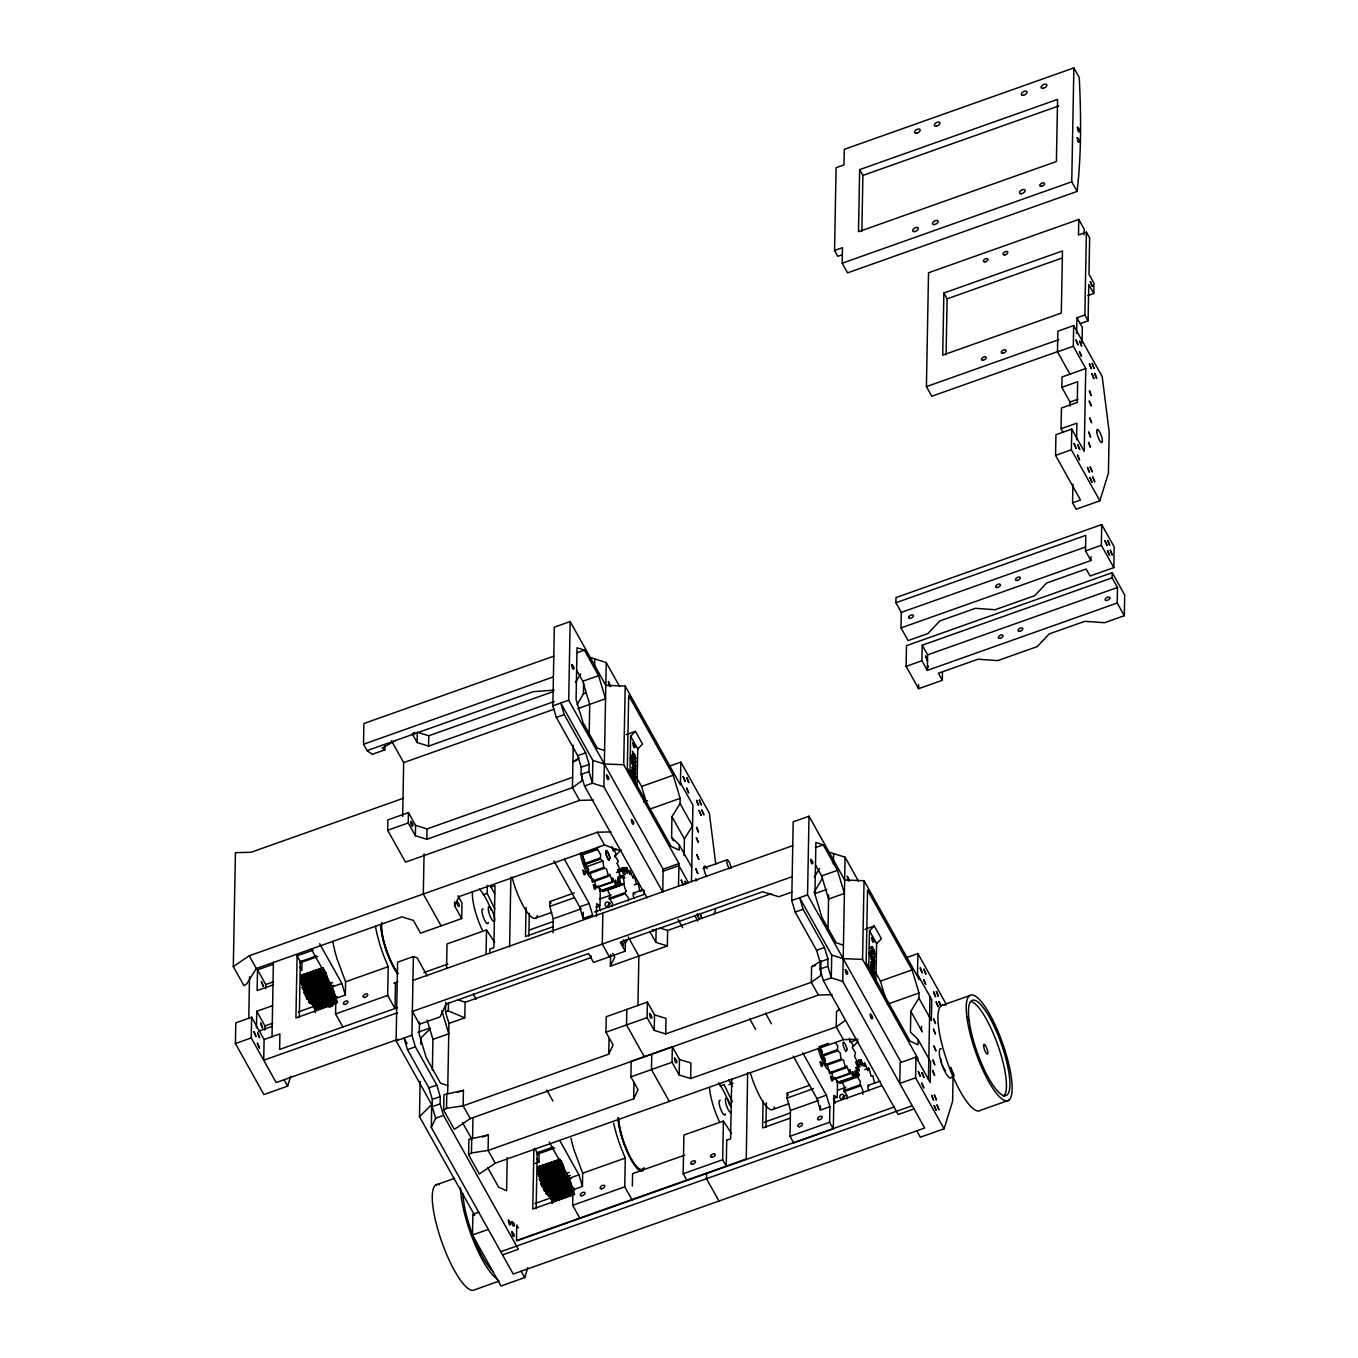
<?xml version="1.0" encoding="UTF-8"?>
<svg xmlns="http://www.w3.org/2000/svg" width="1358" height="1358" viewBox="0 0 1358 1358"><rect width="100%" height="100%" fill="white"/><g stroke="black" fill="none" stroke-linecap="round" stroke-linejoin="round"><path stroke-width="1.5" d="M303.089 987.249L302.257 987.589L303.785 989.676L327.668 981.376C328.721 985.602 330.588 989.897 332.031 990.474L307.146 999.386L307.587 997.774L309.59 1002.9L334.374 994.26L335.358 995.567M568.289 1180.9L568.102 1182.309L566.524 1177.182L541.774 1185.772L541.333 1184.736L541.061 1181.256L564.928 1173.125L565.081 1176.317L566.473 1177.114M342.912 1027.055L335.562 1013.917L335.833 998.402L332.37 986.859L311.169 948.886M579.985 1218.449L572.652 1205.31L572.923 1189.795L569.46 1178.235L549.26 1142.078M457.918 895.771L461.992 903.053L461.686 918.585L420.556 933.184L413.426 920.435L401.951 916.871L256.356 968.526L246.85 983.752L243.999 985.687L233.304 966.556L235.426 852.688L251.162 852.247L403.479 798.215M290.697 1076.283L287.658 1086.111L263.91 1094.548L235.409 1043.538L235.8 1022.829L251.62 1017.227L264.097 1039.515L263.707 1060.225L397.521 1012.745M248.769 1018.211L249.532 976.809M398.013 1039.328L276.183 1082.547L251.247 1037.919L251.62 1017.227M256.441 1027.836L256.764 1011.269L272.585 1005.65M273.348 964.248L257.528 969.867L257.137 990.559L272.975 984.957M264.878 1030.094L264.963 1025.952L256.764 1011.269M265.659 988.675L265.727 984.533L257.528 969.867M272.007 1036.714L273.399 962.177M313.087 950.159L297.096 955.828L295.925 1017.94L336.478 1003.392M299.303 1017.549L300.339 961.634L297.096 955.828M302.308 982.258L300.678 977.845L324.426 969.425M302.036 960.904L301.849 970.597L299.897 967.1M335.833 998.402L345.339 995.024L345.577 981.8L337.005 958.748A49.567 12.545 70.5 0 1 332.795 941.4M384.891 745.729L384.823 749.871L372.16 754.352L367.084 750.601L363.52 744.235L363.893 723.525L553.809 656.152M593.327 799.998L579.577 800.388L405.499 862.143L387.675 830.264L387.879 819.909L408.452 812.61L415.565 825.358L415.378 835.713L426.853 839.278L572.448 787.64L581.801 780.901L581.92 774.654M395.501 982.683L395.008 1008.57L387.675 995.431L388.218 966.675L383.635 955.523A49.567 12.545 70.5 0 1 375.436 926.275M829.942 852.434L845.066 857.187L842.758 981.427L924.696 1128.04L513.239 1274.025L431.301 1127.395L431.725 1104.614L396.095 1040.873L397.571 962.194L413.392 956.575L417.059 957.78L427.227 975.995M402.664 816.43L403.666 762.602L391.46 740.738M415.378 835.713L408.249 822.965L408.452 812.61M554.234 701.543L428.585 746.119L417.11 742.537L417.313 732.2L428.788 735.764L552.434 691.884M502.562 1254.894L518.383 1249.275L443.557 1115.41L440.094 1103.85L440.23 1096.602L436.767 1085.059L415.395 1046.814L411.915 1035.254L413.392 956.575M419.537 1022.133L419.299 1034.541L426.225 1057.644L440.484 1083.158L447.8 1085.551M424.052 853.876L423.306 894.022L441.129 925.884M474.689 1215.427L419.469 1116.615L420.114 1081.409M420.81 1044.149L420.929 1037.936L430.469 1028.6M426.853 839.278L427.04 828.94L572.635 777.285M428.585 746.119L428.788 735.764M432.37 1070.46L432.947 1039.396L427.159 1020.147M431.301 1127.395L435.646 1118.211L432.183 1106.668L432.319 1099.42L428.856 1087.86L407.485 1049.615L404.005 1038.072L407.111 1043.623M470.275 1118.568L454.353 1129.347L443.659 1110.233L443.947 1094.701L463.434 1090.287L463.146 1105.819L470.275 1118.568L818.433 995.058L832.182 994.667M447.648 1093.835L448.955 1023.44L445.492 1011.88L445.679 1002.17M446.561 968.373L447.02 943.946L486.52 929.941L494.685 942.418M443.659 1110.233L446.51 1108.298L446.782 1093.699M590.73 957.713L465.081 1002.289L464.792 1017.821L448.327 1010.878L448.479 1002.527M461.686 918.585L454.574 905.837L454.641 901.967M495.212 1163.195L479.289 1173.974L468.595 1154.86L468.883 1139.328L488.371 1134.915L488.082 1150.447L495.212 1163.195L843.369 1039.668L857.119 1039.294M468.595 1154.86L471.447 1152.925L471.718 1138.327M472.584 1138.445L472.974 1117.753M527.77 1267.744L524.714 1277.589L500.983 1286.009L472.482 1234.999L472.873 1214.307L478.797 1212.202M486.062 954.368L486.52 929.941M494.753 908.757L487.166 893.428L487.318 885.297M489.763 953.044L489.848 949.055L493.854 947.731L495.008 885.603L491.002 887.029M509.589 946.899L510.88 877.319M507.213 1157.61L506.602 1190.745L498.556 1187.079L487.624 1167.507M526.038 907.517L525.495 936.494L553.164 926.682M528.856 936.103L529.297 913.323M533.898 1148.97L532.777 1209.027L574.74 1194.14M536.155 1208.62L537.191 1152.721L534.763 1148.359M537.751 1169.917L561.499 1160.801L537.751 1169.917C540.043 1175.213 538.837 1176.249 540.857 1181.053L564.928 1173.125M534.95 1163.466L538.922 1162.075L539.092 1152.365M647.036 897.859L584.517 785.993L581.054 774.45L581.19 767.202L577.71 755.642L556.339 717.397L552.876 705.854L554.336 627.175L570.173 621.557L605.804 685.298L625.189 686.062L680.409 784.89L680.833 762.11L668.968 766.319M552.978 932.708L553.232 918.772L549.786 906.397L549.871 901.576L574.332 892.902M591.019 661.38L591.086 657.764L606.228 662.534L603.903 786.757L662.772 892.087L663.128 869.188L568.696 700.236L570.173 621.557M573.246 745.186L572.448 787.64L579.577 800.388M577.065 704.598L583.431 693.836L583.617 683.43M564.453 859.291L589.168 903.511L592.648 915.071L583.142 918.432L583.261 912.236M589.134 735.425L589.712 704.378L582.786 681.275L576.675 670.343M603.903 786.757L592.428 783.193L588.965 771.633L589.1 764.384L585.638 752.841L564.249 714.597L560.786 703.037L592.852 760.412L592.428 783.193L584.517 785.993M572.923 1189.795L582.429 1186.417L582.667 1173.193L574.044 1149.988A49.567 12.545 70.5 0 1 570.988 1138.276M594.583 667.236L594.753 658.953M596.451 916.277L596.688 903.698L599.998 905.752L600.304 889.15M602.85 913.017L602.273 944.082L609.403 956.83M446.51 1108.298L463.146 1105.819L608.74 1054.164L613.086 1044.981L605.957 1032.233L606.245 1016.701L647.393 1002.102L654.522 1014.85L654.233 1030.382L665.709 1033.947L811.303 982.292L820.656 975.57L820.928 960.955L811.592 966.777L811.303 982.292L818.433 995.058M608.74 1054.164L609.029 1038.632M771.344 893.632L667.644 930.434L667.355 945.949L610.37 966.166L610.591 954.521M678.525 886.333L678.949 863.569L623.712 764.741L625.189 686.062M792.172 876.708L412.374 1011.455L419.486 1024.204L440.06 1016.904L446.154 1004.037L588.591 953.52L593.565 962.432L625.223 951.211L625.427 939.991M629.891 775.486L630.621 736.138L635.425 731.351L642.555 744.099L637.751 748.886L637.055 786.163M626.819 1009.401L626.53 1024.934L644.354 1056.813M631.725 777.828L631.759 776.097L635.476 782.615L634.678 781.478M632.098 1199.963L624.748 1186.824L625.291 1158.068L620.725 1146.916A49.567 12.545 70.5 0 1 613.612 1123.151M635.867 761.261L635.833 762.856L634.576 761.549L635.782 765.725L632.081 759.088L632.404 756.016L635.867 761.261L631.419 762.687M471.447 1152.925L488.082 1150.447L633.677 1098.792L638.022 1089.608L630.893 1076.86L631.181 1061.328L672.329 1046.729L679.458 1059.478L679.17 1075.01L690.645 1078.575L836.239 1026.92L845.593 1020.197M633.677 1098.792L633.965 1083.26M632.353 1186.026L632.573 1174.076M637.937 1005.752L638.871 956.066L628.177 936.935M644.167 890.288L644.082 894.43L594.668 911.948M654.233 1030.382L647.104 1017.634L647.393 1002.102M651.755 1054.029L651.467 1069.561L669.29 1101.423M667.355 945.949L655.88 942.384L656.135 928.804M665.709 1033.947L665.997 1018.415L654.522 1014.85M671.582 837.394L671.955 816.684L680.069 803.529L680.154 798.351L673.229 775.248L628.686 695.551L627.328 768.017L671.158 846.441L679.204 850.108L679.289 844.931L671.582 837.394L673.483 840.823M679.17 1075.01L672.04 1062.262L672.329 1046.729M684.109 855.54L684.415 838.972L671.955 816.684M686.741 1180.136L683.176 1173.753L683.906 1135.084L723.39 1121.063L731.555 1133.557M691.477 881.715L692.919 805.107L680.46 782.819M690.645 1078.575L690.933 1063.042L679.458 1059.478M706.584 1173.533L706.5 1178.71L718.976 1201.032M726.717 1140.194L726.241 1166.115L722.677 1159.749L723.39 1121.063M731.724 1078.795L730.604 1138.836L726.598 1140.262M746.255 1159.46L747.647 1072.616M763.06 1101.049L762.568 1127.955L790.237 1118.143M765.929 1127.564L766.387 1102.713M837.546 1080.798L837.241 1097.4L833.931 1095.346L833.303 1128.888L793.7 1142.927L790 1136.306L790.475 1110.42L787.029 1098.045L787.114 1093.224L809.691 1085.212M914.019 1108.926L898.181 1114.528L823.372 980.663L819.909 969.12L820.045 961.871L816.565 950.311L795.194 912.067L791.731 900.507L793.191 821.828L809.029 816.226L844.642 879.967L864.044 880.731L919.264 979.559L919.298 977.488M900.948 1062.007L807.552 894.905L809.029 816.226M834.559 250.5L836.104 167.679L844.014 164.878L844.303 149.346L1073.872 67.9L1079.254 77.542C1081.155 115.651 1081.443 153.505 1077.132 191.41L847.562 272.856L842.181 263.214L842.469 247.699L834.559 250.5L837.801 256.306L841.756 254.914M802.731 1052.773L826.411 1095.159L829.891 1106.702L820.385 1110.08L820.47 1105.938M827.99 930.094L828.652 894.905M842.758 981.427L831.283 977.862L827.82 966.302L827.956 959.054L824.476 947.511L803.104 909.266L799.641 897.706L831.707 955.081L831.283 977.862L823.372 980.663M833.405 863.977L833.591 853.622M833.303 1128.888L829.602 1122.251L829.891 1106.702M859.648 169.614L858.494 231.726L1056.405 161.517L1057.559 99.389L859.648 169.614L862.89 175.42L861.855 231.335M917.753 1060.309L917.804 1058.238L862.568 959.41L864.044 880.731M868.747 970.138L869.476 930.807L874.28 926.02L881.41 938.768L876.606 943.555L875.859 982.886M870.58 972.498L870.614 970.766L874.348 975.774L874.28 979.288M895.907 602.748L896.008 597.571L1101.728 524.578L1114.205 546.918L1113.815 567.61L1090.084 576.03L1086.162 569.019L1046.594 583.057L1034.694 595.687L995.125 609.725L975.384 608.316L939.787 620.962L927.87 633.575L908.095 640.603L900.999 627.922L901.288 612.39L895.907 602.748L1085.806 535.375L1085.517 550.907L1090.898 560.548L900.999 627.922M906.109 666.354L906.482 645.661L1112.219 572.669L1124.696 594.991L1124.305 615.7L1104.529 622.711L1084.787 621.319L1049.174 633.948L1037.274 646.578L997.706 660.616L977.964 659.224L938.395 673.245L942.316 680.273L918.585 688.693L906.109 666.354L921.929 660.752L922.218 645.22L1112.117 577.846L1112.219 572.669M918.144 1039.6L918.042 1044.777L910.013 1041.094L866.183 962.686L867.541 890.203L912.084 969.901L919.01 993.004L918.925 998.181L910.811 1011.354L910.42 1032.046L918.144 1039.6L930.603 1061.888L930.23 1082.598L915.971 1057.101L900.15 1062.72L899.76 1083.412L915.581 1077.811L915.971 1057.101M918.585 688.693L918.653 684.551M1058.306 351.382L931.792 396.264L926.411 386.623L928.533 272.754L1078.778 219.453L1084.159 229.095L1084.057 234.917M906.041 957.78L917.906 953.571L917.516 974.28L931.775 999.777L931.384 1020.486L918.925 998.181M1112.117 577.846L1117.498 587.488L1117.21 603.02L927.31 670.394L927.599 654.862L922.218 645.22M921.488 1030.45L921.573 1026.309M928.431 1079.406L929.975 996.585M943.878 293.022L942.724 355.134L1061.311 313.053L1062.465 250.941L943.878 293.022L947.12 298.828L946.085 354.727M942.316 680.273L942.452 672.499M953.078 1076.419L952.62 1101.27L944.082 1128.804L920.351 1137.223L916.786 1130.858M1073.686 325.564L1102.187 376.556L1109.18 431.844L1108.4 473.246L1099.878 500.796L1076.13 509.216L1072.582 502.833L1080.493 500.033L1055.556 455.405L1055.93 434.696L1071.768 429.094L1084.227 451.382L1085.772 368.561L1073.312 346.273L1073.686 325.564L1057.865 331.182L1057.475 351.875L1069.951 374.18M1063.11 432.421L1061.056 428.755L1061.447 408.045L1077.284 402.426L1077.658 381.717L1061.837 387.336L1070.036 402.019L1069.968 406.161M1061.837 387.336L1062.024 376.981L1085.772 368.561M1077.132 191.41L1071.751 181.785L1073.872 67.9M1099.878 500.796L1071.377 449.787L1071.768 429.094M1072.582 502.833L1072.922 484.195M1076.656 333.321L1076.945 317.806L1084.855 314.988L1086.4 232.167L1078.49 234.985L1078.778 219.453M1076.588 439.703L1076.894 423.136L1061.056 428.755M1082.037 342.963L1082.326 327.431L1076.945 317.806M1080.187 323.611L1088.098 320.811L1088.776 284.569L1093.767 293.498L1087.826 295.603M1093.767 293.498L1093.954 283.143L1088.963 274.214L1089.642 237.989L1086.4 232.167M1090.898 560.548L1090.983 556.712M1113.815 567.61L1101.338 545.288L1101.728 524.578M337.09 1002.153L314.852 1010.267L315.345 1012.474M552.197 1203.595L551.942 1199.708L573.772 1192.188L552.095 1200.116M834.185 1077.284L833.897 1079.508L849.735 1073.889L849.904 1069.866M563.044 1166.064C562.042 1164.213 563.876 1171.852 564.809 1172.837M307.146 999.386L306.399 995.804L330.13 987.385M614.987 855.829L618.263 861.193L617.211 863.45M626.31 891.103C622.032 883.192 626.31 884.601 621.998 875.893L618.043 877.302M612.288 906.652L612.356 903.104L609.182 898.283L610.234 895.499L607.077 889.201M628.126 901.05C630.774 897.197 622.354 893.887 626.259 891.154M846.985 1098.961L847.036 1095.414L843.878 1090.593L844.88 1087.69L841.756 1081.494M859.291 1070.613L856.983 1063.178L859.987 1066.981L858.765 1059.851L861.99 1065.572M570.173 1183.242L570.479 1185.619L546.68 1194.293C543.879 1189.048 545.101 1188.114 541.774 1185.772M309.59 1002.9L309.607 1001.576M332.065 990.593C334.374 999.827 332.37 987.062 334.374 994.26M546.697 1192.952L546.68 1194.293M862.041 1065.521L861.159 1059.834L857.204 1061.243M328.297 983.09L304.548 991.798L303.886 989.744M617.143 863.433L620.317 870.223L620.47 871.157L618.348 870.325L618.399 871.276L621.149 877.794M635.985 758.867L635.188 759.36L633.184 755.965L632.438 751.212L635.968 758.341L632.828 759.988M596.909 886.316L596.705 887.708L612.492 882.259L612.662 878.219M329.57 986.027L305.075 994.65L304.548 991.798M624.595 878.354L622.405 870.376L616.464 872.481M860.734 1064.044C868.764 1060.904 864.112 1073.414 861.159 1059.834M570.479 1185.619L569.036 1181.664L544.575 1190.151M862.822 1094.31C864.112 1089.014 859.291 1085.721 860.259 1081.341C856.575 1077.115 858.646 1076.588 859.444 1075.061C857.628 1072.447 855.184 1065.181 859.241 1070.698M593.497 880.578L592.58 881.97L590.289 873.873M830.74 1072.209L829.823 1073.601L827.48 1065.487M609.114 860.14L609.827 857.798M616.583 885.026C626.157 887.809 614.206 870.767 620.487 878.032M546.459 1191.492L546.595 1192.46M850.295 1041.416L852.824 1044.302L852.264 1047.663L855.506 1052.823L854.589 1056.303L857.713 1062.805L855.574 1061.99L858.392 1069.442L855.727 1067.371L857.916 1074.823L854.895 1070.715L856.185 1077.488L852.688 1071.649M714.325 913.73L715.547 909.792M590.153 873.89C585.79 875.265 589.762 866.404 585.383 865.589C585.434 861.159 582.667 857.153 581.801 853.13M827.412 1065.487L825.223 1064.655L824.866 1059.647L821.879 1056.422L822.014 1051.873L819.604 1048.104M612.492 882.259L610.031 874.976L609.436 874.162L608.401 876.351L606.636 869.256L603.801 867.406L602.969 861.193L600.457 859.156L600.609 854.606L597.113 848.495L598.538 847.12M303.14 987.232L301.018 982.14L302.172 983.039M627.328 873.262L626.479 867.541L620.538 869.646M454.574 905.837L458.919 896.653L604.514 844.999L620.979 851.025M610.37 966.166L614.733 956.983L612.696 953.35M627.107 939.77L625.359 943.454L623.373 939.872M852.654 1071.649L853.367 1077.166L837.53 1082.784L835.187 1077.641M814.002 892.512L822.473 878.151M634.339 771.106C631.029 771.276 631.877 762.262 633.235 769.358C634.848 767.626 635.9 772.872 635.663 774.281C633.779 775.741 636.376 766.981 631.368 772.159M684.415 838.972L692.529 825.817L680.069 803.529M302.257 978.863L301.323 975.35L323.085 967.626M539.075 1169.645L538.413 1166.726L559.717 1159.392M928.244 665.895L928.21 667.457M314.971 1010.165L313.189 1005.226L337.056 996.738M575.436 682.412L580.715 673.958M551.891 1199.623C548.785 1196.992 552.027 1197.501 550.924 1195.346L572.72 1187.707L548.751 1195.787L547.427 1193.122M814.291 877.081L819.57 868.611M874.535 1083.395L872.888 1075.791L871.106 1076.215L869.188 1068.899L868.73 1068.135L867.796 1070.647L864.69 1062.635M615.038 855.693C617.941 851.398 611.151 850.549 612.22 846.645M614.41 856.915L621.03 849.904M852.79 1046.984L858.086 1041.365M419.469 1116.615L431.725 1104.614M305.211 994.65L306.382 995.72M617.89 869.816L624.069 867.541L627.294 873.262M539.499 1178.506L563.926 1169.764M233.304 966.556L249.227 955.777L597.384 832.25L611.151 831.877M579.153 757.883L572.923 761.753L576.878 760.344M839.634 1009.452L836.528 1011.387L836.239 1026.92L843.369 1039.668M395.568 740.5L382.277 747.986L384.823 749.871M829.823 1073.601L845.644 1067.982L846.713 1065.809L849.735 1073.889M602.035 890.135L602.85 891.578L602.799 889.813M620.538 883.634L617.618 879.05L618.942 885.84L615.412 880.001L616.125 885.535L600.287 891.137L597.944 886.01M839.295 1081.766L840.093 1083.226L840.042 1081.443M301.255 976.198L323.017 968.458L302.494 974.908L302.613 975.791L320.42 969.476M332.37 986.859L341.877 983.481L345.339 995.024M538.345 1167.591L560.107 1159.851L538.26 1167.201M569.46 1178.235L578.949 1174.874L582.429 1186.417M862.89 175.42L1058.816 105.924M842.181 263.214L1071.751 181.785M947.12 298.828L1061.769 258.156M926.411 386.623L1058.85 339.636M1057.475 351.875L1073.312 346.273M1070.036 402.019L1077.946 399.201M1055.556 455.405L1071.377 449.787M576.454 652.96L584.364 650.159L598.606 675.656L605.549 698.759L577.846 708.587M363.52 744.235L553.419 676.861M367.084 750.601L533.236 691.663L554.234 690.085M582.786 681.275L598.606 675.656M583.431 693.836L586.249 692.818M552.876 705.854L568.696 700.236M403.666 762.602L554.013 709.249M556.339 717.397L564.249 714.597M901.288 612.39L1085.195 547.138M1085.517 550.907L1101.338 545.288M626.072 734.661L635.425 731.351M577.71 755.642L585.638 752.841M387.675 830.264L408.249 822.965M581.19 767.202L589.1 764.384M631.385 755.167L634.542 754.046M631.776 755.999L634.933 754.878M581.054 774.45L588.965 771.633M632.098 756.779L635.255 755.659M630.197 758.188L633.354 757.068M630.553 758.901L633.728 757.781M630.842 759.614L634.016 758.494M632.794 759.462L635.968 758.341M927.599 654.862L1117.498 587.488M631.402 770.665L634.559 769.528M631.623 771.106L634.797 769.986M631.843 771.599L635.001 770.478M632.047 772.142L635.204 771.021M636.427 777.234L641.587 786.469L673.229 775.248M643.522 802.069L647.511 800.66M650.482 808.876L680.154 798.351M581.275 854.114L597.113 848.495M581.564 855.167L597.384 849.548M483.21 894.837L487.166 893.428M300.339 961.634L316.329 955.964M612.916 850.753L616.871 849.344M299.914 962.89L317.704 956.575M584.246 863.705L600.083 858.086M584.636 864.774L600.457 859.156M586.995 866.608L602.782 860.972M265.727 984.533L273.637 981.732M587.98 873.024L603.801 867.406M301.137 975.655L322.898 967.931M301.323 975.35L323.357 968.033M588.438 874.009L604.259 868.39M301.408 976.708L323.17 968.984M301.578 977.234L323.34 969.51M300.678 977.845L322.881 970.546M300.661 978.541L324.409 970.104M301.137 978.269L323.119 970.868M300.865 979.084L324.596 970.664M301.069 979.61L324.8 971.191M301.289 980.086L325.224 972.09L301.493 980.51M301.748 980.934L325.479 972.515M302.019 981.393L325.801 973.058C325.547 975.502 325.564 974.518 326.888 978.762L302.257 987.589M301.018 982.14L325.937 973.346M618.128 869.646L624.069 867.541M301.34 982.123L325.971 973.448M301.731 982.445L326.022 973.652M301.9 982.683L323.662 974.959M301.187 983.107L324.918 974.688M620.895 869.799L626.836 867.694L629.942 874.637L629.993 870.325L633.066 878.303L634.033 875.825L634.492 876.589L636.41 883.905L638.192 883.481L639.839 891.086M314.241 978.779L324.138 975.265M301.408 983.599L325.156 975.18M301.646 984.041L325.377 975.621M592.105 881.155L607.926 875.554M301.866 984.397L325.614 975.978M618.331 872.26L622.287 870.868M302.087 984.686L325.818 976.266M302.308 984.94L326.039 976.521M592.58 881.97L608.401 876.351M302.596 985.246L326.344 976.826M302.647 985.297L326.48 977.047M302.817 985.67L326.565 977.251L302.919 985.976M302.41 987.113L326.854 978.371L302.325 987.283M302.596 988.675L326.327 980.255L327.634 981.325M302.834 989.031L326.565 980.612M303.055 989.32L326.989 981.104M303.428 989.626L327.329 981.24M618.077 878.066L622.032 876.657M304.022 989.965L327.804 981.63M304.107 990.152L327.889 981.834M594.312 880.799L596.213 887.334L612.051 881.715M304.498 991.221L328.195 982.683M304.548 991.425L328.263 982.903M304.311 992.019L328.313 983.243M304.243 992.223L327.974 983.786M304.209 992.494L327.94 984.075M326.192 972.939L328.789 983.905L332.642 982.547M304.209 992.834L327.94 984.414M304.26 993.343L327.991 984.923M549.786 906.397L574.247 897.723M304.684 994.395L329.349 985.704M304.888 994.565L329.485 985.857M306.195 995.21L333.898 985.348M599.913 890.916L616.125 885.535M306.348 995.601L330.096 987.181M345.577 981.8L388.218 966.675M613.001 887.08L622.898 883.583M663.128 869.188L678.949 863.569M306.416 996.042L330.164 987.555M306.382 996.399L330.113 987.979M306.365 996.653L330.096 988.234M602.85 891.578L618.942 885.84M306.382 997.01L330.113 988.59M607.247 890.152L623.084 884.533M306.433 997.451L330.164 989.031M306.518 997.909L330.266 989.49M663.077 871.242L678.915 865.64L688.489 882.785M307.468 997.926L317.365 994.429M307.706 997.909L317.602 994.395M306.67 998.537L330.401 990.118M307.502 998.775L331.861 990.101M307.468 999.03L331.997 990.372M535.952 917.974L551.704 912.389M308.385 999.301L332.116 990.797M308.47 999.844L332.201 991.425M308.521 1000.201L332.269 991.781M634.237 884.89L638.192 883.481M308.622 1000.693L332.354 992.257M308.758 1001.219L332.489 992.783M308.928 1001.729L333.338 993.156M599.319 899.2L611.185 894.99M309.149 1002.391L334.085 993.309M309.675 1002.34L334.204 993.733M309.658 1002.645L333.389 994.226M553.928 860.819L579.679 906.889L589.168 903.511M310.337 1001.729L310.829 1003.222L334.577 994.786M314.988 1002.034L328.84 997.128M310.829 1003.222L334.781 995.295M312.102 1002.696L312.561 1003.545L334.323 995.838M609.182 898.283L625.019 892.664M311.05 1003.715L335.053 995.872M311.322 1004.292L335.494 996.093M553.232 918.772L581.462 908.757M313.019 1002.747L313.749 1003.817L335.63 996.331M313.834 1003.952L335.715 996.517M609.487 899.352L625.308 893.734M313.477 1005.175L335.766 996.636M313.07 1005.412L336.92 996.806M313.817 1005.446L335.969 997.672L314.105 1005.735M298.234 1011.999L337.056 998.028M529.586 929.924L553.521 921.437M633.303 893.123L643.285 889.592M703.105 868.356L727.039 859.869M313.562 1006.889L335.324 999.165M313.8 1007.246L335.562 999.539M596.043 907.161L599.998 905.752M314.021 1007.551L335.782 999.827M314.207 1007.755L335.969 1000.031M314.411 1007.891L336.173 1000.184M314.632 1008.026L336.563 1000.523M264.963 1025.952L272.873 1023.134M314.852 1008.315L336.648 1000.693M315.005 1008.722L336.733 1000.897M315.26 1009.571L337.022 1001.865L315.311 1009.775M314.767 1010.437L336.529 1002.73M314.733 1010.708L336.495 1002.985M258.343 1031.265L272.194 1026.359M393.888 983.192L397.894 981.766M423.883 972.549L447.868 964.044M328.959 1007.296L332.914 1005.888M235.409 1043.538L251.247 1037.919M412.951 980.391L792.749 845.644M335.562 1013.917L387.675 995.431M264.097 1039.515L279.918 1033.913L279.629 1049.428L397.571 1007.602M815.309 847.63L823.22 844.829L837.462 870.325L844.404 893.428L828.567 899.047L821.641 875.944L815.53 865.012M821.641 875.944L837.462 870.325M445.492 1011.88L448.327 1010.878M791.816 892.104L778.728 896.755L762.653 891.765L620.233 942.282L625.223 951.211M417.992 1032.233L429.977 1027.989M396.095 1040.873L411.915 1035.254M791.731 900.507L807.552 894.905M448.955 1023.44L464.792 1017.821M814.919 893.598L826.784 889.388M432.947 1039.396L448.768 1033.777L441.842 1010.692M407.485 1049.615L415.395 1046.814M795.194 912.067L803.104 909.266M864.927 929.33L874.28 926.02M428.856 1087.86L436.767 1085.059M816.565 950.311L824.476 947.511M605.957 1032.233L647.104 1017.634M432.319 1099.42L440.23 1096.602M820.045 961.871L827.956 959.054M457.493 1092.392L463.434 1090.287M811.592 966.777L815.547 965.368M869.341 948.24L872.498 947.12C880.391 965.555 866.336 942.876 872.498 947.12M870.614 950.668L873.788 949.531M432.183 1106.668L440.094 1103.85M819.909 969.12L827.82 966.302M870.953 951.449L874.111 950.328M869.052 952.858L874.382 951.075M869.409 953.571L874.586 951.771M872.871 953.163L871.259 950.685L870.936 953.757L874.637 960.378L873.432 956.728L874.688 957.526L874.722 955.93L872.871 953.163L869.697 954.284L870.105 955.642M869.935 954.98L873.092 953.859M435.646 1118.211L443.557 1115.41M870.478 965.776C875.554 959.733 874.739 974.246 873.601 967.405C874.297 964.553 872.091 967.524 871.598 965.097C870.037 957.645 871.072 964.112 873.635 964.638M870.699 966.268L873.856 965.148M869.341 970.291L872.498 969.171L873.194 970.274L870.682 967.202L874.365 975.282L871.904 969.68L874.416 972.735L874.433 971.31L870.733 964.672L872.498 969.171M875.282 971.904L880.425 981.138L912.084 969.901M630.893 1076.86L672.04 1062.262M482.446 1137.019L488.371 1134.915M887.368 1004.241L919.01 993.004M818.806 1046.814L828.703 1043.3M435.629 1185.059L454.489 1178.354M941.315 1005.65L969.612 995.601M720.079 1085.976L724.035 1084.567L732.369 1101.779M537.191 1152.721L553.181 1147.052M729.008 1084.669L733.014 1083.26M849.989 1042.214L857.883 1039.413M536.97 1154.351L554.777 1148.036M821.488 1055.336L837.326 1049.734L837.886 1046.373L835.442 1042.486M821.879 1056.422L837.699 1050.803L840.212 1052.84L841.043 1059.053L843.454 1060.072L845.644 1067.982M825.223 1064.655L841.043 1059.053M538.209 1167.048L559.971 1159.325M825.681 1065.64L841.502 1060.038M538.413 1166.726L538.922 1167.54L558.002 1160.666M538.498 1168.101L560.243 1160.377M552.282 1163.263L558.223 1161.158M538.668 1168.61L560.413 1160.903M537.768 1169.238L560.599 1161.379M538.006 1169.425L558.002 1162.635M556.237 1163.653L538.209 1169.662M537.938 1170.477L561.686 1162.058M538.158 1171.003L561.889 1162.567M538.362 1171.479L562.11 1163.059L562.891 1164.434L539.109 1172.786M538.583 1171.886L562.314 1163.466M538.82 1172.327L562.568 1163.908M538.091 1173.533L563.01 1164.74M538.6 1173.635L563.044 1164.841M538.803 1173.838L563.129 1165.13M538.26 1174.483L562.008 1166.064M539.466 1174.297L561.024 1166.709M857.56 1061.413L861.515 1060.004M538.498 1174.993L562.229 1166.573M538.736 1175.417L562.467 1166.997M538.956 1175.79L562.687 1167.371M829.348 1072.803L845.168 1067.184M539.16 1176.079L562.908 1167.659M539.381 1176.334L563.129 1167.914M539.635 1176.571L563.468 1168.27M539.771 1176.775L563.604 1168.525M539.941 1177.148L563.638 1168.627M539.992 1177.369L563.706 1168.848M539.415 1178.659L563.977 1169.951M539.347 1178.982L563.078 1170.545M539.669 1180.068L563.417 1171.631M539.907 1180.425L563.655 1172.005M540.128 1180.696L563.876 1172.277M540.331 1180.9L564.079 1172.48M540.501 1181.019L564.639 1172.65M541.231 1181.647L564.979 1173.227M563.298 1165.368L565.301 1173.804L569.155 1172.429M541.57 1182.597L565.284 1174.076M831.452 1072.226L833.456 1078.965L849.293 1073.363M541.655 1182.988L565.335 1174.28M541.621 1183.191L565.403 1174.568M541.333 1183.599L565.217 1174.891M541.282 1183.887L565.03 1175.468M541.282 1184.227L565.03 1175.807M864.774 1069.544L868.73 1068.135M541.333 1184.736L565.081 1176.317M787.029 1098.045L813.374 1088.692M565.301 1173.804L566.473 1176.741L570.343 1175.366M541.978 1185.958L566.609 1177.318M542.3 1186.043L566.659 1177.42M853.961 1076.232L857.916 1074.823M543.285 1186.586L567.101 1178.371M837.173 1082.564L853.367 1077.166M543.438 1186.994L567.169 1178.574M567.22 1178.778L543.506 1187.367L567.237 1178.931M582.667 1173.193L625.291 1158.068M543.455 1187.775L567.203 1179.355M566.473 1176.741L567.78 1179.355L571.633 1177.98M543.455 1188.029L567.186 1179.61M543.455 1188.403L567.203 1179.983M840.093 1083.226L857.764 1076.843M543.523 1188.827L567.254 1180.408M543.607 1189.302L567.338 1180.883M543.76 1189.931L567.491 1181.511M544.575 1189.778L568.323 1181.358M544.473 1190.61L569.121 1181.867L544.235 1190.779M773.058 1109.367L788.811 1103.765M545.475 1190.694L569.206 1182.173M545.543 1191.221L569.291 1182.801M545.61 1191.594L569.341 1183.174M545.712 1192.069L569.443 1183.65M545.848 1192.596L569.579 1184.176M546.001 1193.122L569.749 1184.702M546.731 1193.359L571.158 1184.702L570.275 1183.056M837.971 1090.101L845.881 1087.3M546.239 1193.767L569.97 1185.347M546.748 1193.733L571.158 1184.702M547.715 1194.072L571.277 1185.127M793.242 1056.151L816.922 1098.52L826.411 1095.159M547.919 1194.599L571.65 1186.179L572.482 1187.367M551.399 1193.835L569.206 1187.52M548.123 1195.091L571.871 1186.671M548.751 1195.787L570.462 1187.639M843.878 1090.593L859.699 1084.974M548.394 1195.685L572.142 1187.248M790.475 1110.42L818.704 1100.404M551.009 1195.532L572.804 1187.91M844.184 1091.662L860.004 1086.044M551.161 1196.042L572.872 1188.114M550.279 1196.602L574.01 1188.182M550.16 1196.788L573.891 1188.369M550.907 1196.822L573.042 1189.065M551.161 1197.077L573.059 1189.235M534.916 1203.595L574.145 1189.421M764.282 1122.234L790.203 1113.034M868 1085.432L879.967 1081.189M550.652 1198.265L574.383 1189.846M550.873 1198.639L574.621 1190.219M551.093 1198.927L572.855 1191.204M833.286 1098.809L837.241 1097.4M551.297 1199.131L573.059 1191.407M551.501 1199.284L573.517 1191.73M551.806 1199.487L573.653 1191.9M552.366 1201.066L574.111 1193.241L552.417 1201.253M551.942 1201.643L574.179 1193.614M551.806 1202.085L573.619 1194.106M632.692 1173.584L684.636 1155.149M551.806 1202.509L573.568 1194.785M833.71 1102.713L881.155 1085.891M472.482 1234.999L488.303 1229.397M572.652 1205.31L624.748 1186.824M683.176 1173.753L722.677 1159.749M790 1136.306L829.602 1122.251M746.034 1159.07L516.481 1240.516L516.77 1224.984L518.383 1227.904M516.685 1240.906L894.515 1106.855M500.762 1251.686L912.22 1105.718M499.354 1281.018L474.825 1289.727A56.017 14.174 70.5 0 1 440.739 1238.835A56.017 14.174 70.5 0 1 439.415 1184.668M1008.824 1100.269L980.527 1110.318A56.017 14.174 70.5 0 1 946.424 1059.444A56.017 14.174 70.5 0 1 945.1 1005.26M301.17 975.825L323.017 968.441M539.788 1167.659L539.584 1166.301L557.934 1160.53M639.856 891.069L640.874 891.442M623.712 764.741L604.327 763.977L592.852 760.412M862.568 959.41L843.182 958.646L831.707 955.081M845.525 1095.685L844.982 1095.6A2.258 1.765 -38.4 0 0 843.284 1096.262L842.435 1098.707M415.565 825.358L427.04 828.94M659.988 928.04L667.644 930.434M584.364 650.159L577.048 647.766L576.081 699.523L583.006 722.626L597.265 748.122L604.582 750.516M823.22 844.829L815.903 842.435L814.936 894.192L821.862 917.295L836.121 942.791L843.437 945.185M457.748 999.624L465.081 1002.289M697.384 913.764L699.031 918.687L697.146 914.511M326.786 978.812L326.327 980.255M568.374 1180.713L568.985 1181.579M850.074 1041.399L849.463 1038.293M621.998 875.893L624.544 878.388M333.762 991.747L328.789 983.905M570.835 1183.141L567.78 1179.355M612.696 878.219L615.751 885.297M849.938 1069.866L852.994 1076.945M608.724 907.704L608.537 907.551A2.02 1.935 -85.2 0 1 607.739 906.397L608.605 903.953A2.258 1.765 -38.4 0 1 610.285 903.291M622.405 870.376L625.308 874.671L623.814 867.711M302.138 980.018L301.357 978.592M787.114 1093.224L788.234 1095.006M591.358 956.473L590.866 955.608M549.871 901.576L550.992 903.359M301.612 975.757L302.07 976.623M652.264 929.823L653.453 931.198L653.656 929.636M413.46 732.556L414.648 733.948L414.852 732.386M1084.855 314.988L1088.098 320.811M1117.21 603.02L1124.305 615.7M921.929 660.752L927.31 670.394M917.906 953.571L946.407 1004.58M845.066 857.187L858.494 881.223M869.476 930.807L876.606 943.555M910.811 1011.354L922.32 1031.927M915.581 1077.811L944.082 1128.804M680.833 762.11L709.334 813.102L715.802 864.299M606.228 662.534L619.638 686.554M630.621 736.138L637.751 748.886M679.289 844.931L691.748 867.236M765.488 1013.136L771.429 1023.762M694.804 915.479L697.859 920.945M749.667 1018.755L755.591 1029.381M678.032 919.4L682.65 927.65M597.384 832.25L604.514 844.999M649.769 931.452L655.88 942.384M728.754 1079.865L732.471 1086.485M412.034 733.439L417.11 742.537M490.968 887.063L494.668 893.7M546.85 1090.168L552.944 1101.1M559.751 1140.516L578.949 1174.874M473.263 994.107L476.149 999.267M536.953 1158.561L538.922 1162.075M462.654 1122.811L471.566 1138.751M521.149 1271.207L524.714 1277.589M319.639 943.708L341.877 983.481M249.227 955.777L256.356 968.526M284.094 1079.746L287.658 1086.111M848.309 880.969L847.256 876.182L849.599 880.833M609.453 686.299L608.401 681.512L610.777 686.724M538.922 1167.54L539.822 1169.645M587.437 867.338L588.812 870.088M697.01 880.459L695.771 878.898L695.839 880.969M634.661 782.955L635.442 784.618M686.503 883.175L685.026 881.121L685.637 884.567M837.326 1049.734L837.699 1050.803M310.931 1001.355L311.661 1004.411M880.425 981.138L886.791 1002.306M816.922 1098.52L820.385 1110.08M641.587 786.469L646.781 803.8M579.679 906.889L583.142 918.432M833.591 1097.688L835.153 1103.154M598.912 905.379L600.474 910.845M548.53 1194.429L548.717 1195.363M600.117 888.828L600.287 891.137M837.462 1081.46L837.53 1082.784M706.516 876.504A6.943 1.748 70.5 0 1 703.868 867.321A6.943 1.748 70.5 0 1 706.924 868.696M397.504 973.788A32.898 8.335 70.5 0 1 380.851 924.408M488.337 922.489A7.792 1.969 70.5 0 1 483.584 917.804A7.792 1.969 70.5 0 1 483.176 909.13M482.26 929.992A31.166 7.893 70.5 0 1 472.482 891.493M479.357 889.1A31.166 7.893 70.5 0 1 491.189 909.962M397.419 973.126A32.032 8.114 70.5 0 1 394.007 967.677L390.612 960.938A32.032 8.114 70.5 0 1 381.208 925.036M398.098 973.465A31.166 7.893 70.5 0 1 381.904 922.421M537.462 915.53A34.714 8.776 70.5 0 1 526.021 910.539A34.714 8.776 70.5 0 1 512.051 877.081M588.812 872.77A17.348 4.397 70.5 0 1 585.281 864.995M584.755 863.586A17.348 4.397 70.5 0 1 582.735 856.542M608.961 860.106A5.076 1.29 70.5 0 1 606.143 853.91A5.076 1.29 70.5 0 1 606.975 851.143A5.076 1.29 70.5 0 1 609.793 857.339M593.361 878.932A17.348 4.397 70.5 0 1 586.164 871.31A17.348 4.397 70.5 0 1 580.341 853.079M634.084 898.47A5.211 1.324 70.5 0 1 633.218 893.632A5.211 1.324 70.5 0 1 634.916 894.124M729.365 868.73A5.211 1.324 70.5 0 1 726.751 861.515A5.211 1.324 70.5 0 1 728.737 861.311A5.211 1.324 70.5 0 1 731.011 868.56M642.962 1170.698A32.898 8.335 70.5 0 1 628.16 1153.876A32.898 8.335 70.5 0 1 617.958 1117.583M774.569 1106.923A34.714 8.776 70.5 0 1 750.55 1073.533M825.919 1064.146A17.348 4.397 70.5 0 1 819.842 1047.935M822.184 1052.416A13.02 3.293 70.5 0 1 821.386 1049.293M731.113 1112.864A7.792 1.969 70.5 0 1 726.428 1105.361A7.792 1.969 70.5 0 1 726.36 1098.181A7.792 1.969 70.5 0 1 731.062 1106.94M725.41 1113.883A7.792 1.969 70.5 0 1 720.674 1109.197A7.792 1.969 70.5 0 1 720.266 1100.506M719.333 1121.385A31.166 7.893 70.5 0 1 709.538 1087.826M718.518 1082.869A31.166 7.893 70.5 0 1 729.687 1105.157M644.065 1167.642A32.032 8.114 70.5 0 1 631.097 1159.07L627.702 1152.331A32.032 8.114 70.5 0 1 618.314 1118.177M642.741 1168.746A31.166 7.893 70.5 0 1 628.55 1153.587A31.166 7.893 70.5 0 1 618.654 1118.228M945.643 1070.562A6.943 1.748 70.5 0 1 942.18 1064.808M941.62 1063.093A6.943 1.748 70.5 0 1 940.941 1058.782M497.826 1279.389A56.017 14.174 70.5 0 1 473.789 1241.568A56.017 14.174 70.5 0 1 460.532 1187.995M493.412 1272.005A50.518 12.782 70.5 0 1 462.84 1193.58M473.908 1215.172A15.532 3.938 70.5 0 1 474.587 1214.069M825.291 1059.766A12.154 3.072 70.5 0 1 824.051 1057.033M829.432 1070.698A17.348 4.397 70.5 0 1 818.263 1048.495M868.781 1090.78A5.211 1.324 70.5 0 1 869.069 1085.755M954.284 1075.842A50.518 12.782 70.5 0 1 950.736 1067.269M971.445 1001.627A50.518 12.782 70.5 0 1 998.792 1047.867A50.518 12.782 70.5 0 1 1003.392 1096.398M951.788 1076.809A15.532 3.938 70.5 0 1 942.333 1065.707A15.532 3.938 70.5 0 1 941.281 1048.766M1107.704 540.45L1109.605 544.982L1107.704 540.45M582.972 870.24C583.838 879.39 587.624 872.532 582.972 870.24M593.378 884.72C594.261 893.87 598.046 887.012 593.378 884.72M631.826 772.549L635.51 780.612L633.049 775.011L635.561 778.083L635.578 776.64L631.877 770.003L634.339 775.605L631.826 772.549M632.064 760.174L631.996 763.841L635.697 770.478L635.765 766.727L634.95 765.267L634.899 767.576L632.064 760.174M820.215 1061.888C821.081 1071.038 824.866 1064.18 820.215 1061.888M830.621 1076.368C831.503 1085.517 835.289 1078.659 830.621 1076.368M870.919 954.844L870.851 958.51L874.552 965.148L874.62 961.396L873.805 959.919L873.754 962.245L870.919 954.844M512.068 1221.674C512.917 1230.789 516.736 1224.016 512.068 1221.674M934.219 1105.582L936.103 1110.148L934.219 1105.582M1090.016 477.558L1091.883 482.141L1090.016 477.558M696.569 827.429L698.419 832.047L696.569 827.429M933.642 1018.89L935.492 1023.508L933.642 1018.89M1089.422 390.883L1091.272 395.501L1089.422 390.883M686.639 788.217L688.625 792.783L686.639 788.217M923.695 979.678L925.681 984.261L923.695 979.678M1079.491 351.671L1081.477 356.237L1079.491 351.671M261.381 981.783L263.367 986.383L261.381 981.783M696.382 837.733L698.368 842.35L696.382 837.733M933.455 1029.194L935.424 1033.811L933.455 1029.194M1089.252 401.17L1091.221 405.804L1089.252 401.17M908.706 617.194L908.672 617.601A2.597 1.409 -29.2 0 0 910.895 618.23A2.597 1.409 -29.2 0 0 913.374 616.091L913.408 615.683A2.597 1.409 -29.2 0 0 911.184 615.055A2.597 1.409 -29.2 0 0 908.706 617.194M257.426 1043.284L259.395 1047.918L257.426 1043.284M511.881 1231.842C512.339 1240.516 516.821 1235.237 511.881 1231.842M253.98 1031.707L255.915 1036.375L253.98 1031.707M410.676 821.471C411.084 830.077 415.633 825.002 410.676 821.471M457.052 901.746C457.442 910.352 462.009 905.294 457.052 901.746M571.837 664.724C572.159 672.736 576.573 668.221 571.837 664.724M606.517 774.909C606.924 783.515 611.473 778.44 606.517 774.909M632.896 742.928C633.303 751.534 637.853 746.459 632.896 742.928M631.47 819.536C631.86 828.142 636.427 823.067 631.47 819.536M621.896 941.569L623.577 945.626L621.998 941.4M649.582 1013.543C649.99 1022.15 654.539 1017.091 649.582 1013.543M683.176 776.589L685.111 781.274L683.176 776.589M681.258 880.12L683.193 884.788L681.258 880.12M696.552 800.49L698.487 805.175L696.552 800.49M699.115 810.454L701.051 815.139L699.115 810.454M701.882 810.064L703.817 814.732L701.882 810.064M696.858 854.64L698.793 859.325L696.858 854.64M674.519 1058.171C674.926 1066.777 679.475 1061.701 674.519 1058.171M699.964 913.578L701.899 918.263L699.964 913.578M810.692 859.393C811.066 867.507 815.377 862.72 810.692 859.393M845.372 969.578C845.779 978.184 850.329 973.109 845.372 969.578M871.751 937.58C872.159 946.186 876.708 941.128 871.751 937.58M870.325 1014.188C870.716 1022.795 875.265 1017.736 870.325 1014.188M925.562 656.135L927.497 660.803L925.562 656.135M920.249 968.05L922.184 972.735L920.249 968.05M918.314 1071.581L920.249 1076.266L918.314 1071.581M921.98 1072.786L923.915 1077.454L921.98 1072.786M921.776 1083.124L923.712 1087.809L921.776 1083.124M933.608 991.968L935.543 996.636L933.608 991.968M936.188 1001.915L938.123 1006.601L936.188 1001.915M938.955 1001.525L940.89 1006.21L938.955 1001.525M933.931 1046.101L935.866 1050.786L933.931 1046.101M931.673 1095.482L933.608 1100.167L931.673 1095.482M934.44 1095.091L936.375 1099.776L934.44 1095.091M937.02 1105.056L938.955 1109.724L937.02 1105.056M1077.42 127.245C1077.828 135.851 1082.377 130.775 1077.42 127.245M1077.234 137.599C1077.624 146.206 1082.19 141.13 1077.234 137.599M1076.045 340.043L1077.98 344.728L1076.045 340.043M1090.338 281.615L1092.273 286.283L1090.338 281.615M1074.11 443.557L1076.045 448.242L1074.11 443.557M1077.76 444.762L1079.695 449.447L1077.76 444.762M1077.573 455.117L1079.508 459.802L1077.573 455.117M1089.405 363.944L1091.34 368.629L1089.405 363.944M1091.968 373.908L1093.903 378.576L1091.968 373.908M1094.735 373.501L1096.67 378.186L1094.735 373.501M1089.71 418.094L1091.645 422.779L1089.829 417.908M1087.469 467.475L1089.405 472.16L1087.469 467.475M1090.236 467.067L1092.171 471.752L1090.236 467.067M1092.817 477.031L1094.752 481.717L1092.817 477.031M1104.971 540.671L1106.906 545.356L1104.971 540.671M1107.551 550.635L1109.486 555.303L1107.551 550.635M1110.318 550.228L1112.253 554.913L1110.318 550.228M686.859 777.761L688.761 782.48L686.859 777.761M923.915 969.222L925.833 973.941L923.915 969.222M1079.712 341.214L1081.613 345.934L1079.712 341.214M695.839 868.713L697.74 873.432L695.839 868.713M932.895 1060.174L934.796 1064.91L933.014 1060.004M1088.692 432.167L1090.593 436.886L1088.692 432.167M260.651 1023.1L262.535 1027.836L260.651 1023.1M699.319 800.066L701.22 804.802L699.319 800.066M936.392 991.527L938.293 996.263L936.392 991.527M1092.171 363.52L1094.073 368.239L1092.171 363.52M932.708 1070.511L934.593 1075.264L932.708 1070.511M1088.505 442.504L1090.389 447.24L1088.624 442.352M508.469 1220.231C508.673 1228.6 513.511 1224.271 508.469 1220.231M257.664 1032.827L259.531 1037.597L257.664 1032.827M609.946 858.137L608.842 859.97A5.211 1.324 70.5 0 1 605.94 853.605A5.211 1.324 70.5 0 1 606.805 850.77A5.211 1.324 70.5 0 1 609.708 857.136L609.946 858.137M847.069 1049.428L846.068 1051.499A5.076 1.29 70.5 0 1 843.25 1045.304A5.076 1.29 70.5 0 1 844.082 1042.537A5.076 1.29 70.5 0 1 846.9 1048.732L847.036 1049.513M844.303 1096.144L844.116 1095.55A2.427 2.275 -64.9 0 0 839.77 1097.264L839.957 1097.858A2.427 2.275 -64.9 0 0 844.303 1096.144M609.606 903.834L609.419 903.24A2.427 2.275 -64.9 0 0 605.074 904.954L605.261 905.548A2.427 2.275 -64.9 0 0 609.606 903.834M1109.825 598.046L1109.809 597.656A2.597 1.409 -29.2 0 0 1107.381 597.248A2.597 1.409 -29.2 0 0 1105.106 599.472L1105.123 599.863A2.597 1.409 -29.2 0 0 1107.568 600.27A2.597 1.409 -29.2 0 0 1109.825 598.046M344.576 1004.411A2.597 1.409 -29.2 0 0 347.971 1001.678A2.597 1.409 -29.2 0 0 344.27 1001.865A2.597 1.409 -29.2 0 0 344.576 1004.411M364.284 997.4A2.597 1.409 -29.2 0 0 367.763 994.718A2.597 1.409 -29.2 0 0 364.114 994.786A2.597 1.409 -29.2 0 0 364.284 997.4M488.524 910.862A7.792 1.969 70.5 0 0 494.04 921.471A7.792 1.969 70.5 0 0 491.851 910.013A7.792 1.969 70.5 0 0 488.524 910.862M1000.014 638.379A2.597 1.409 -29.2 0 0 1002.951 635.442A2.597 1.409 -29.2 0 0 998.996 636.155A2.597 1.409 -29.2 0 0 1000.014 638.379M1019.79 631.351A2.597 1.409 -29.2 0 0 1022.727 628.414A2.597 1.409 -29.2 0 0 1018.772 629.127A2.597 1.409 -29.2 0 0 1019.79 631.351M1041.484 186.284A2.58 1.392 -29.2 0 0 1044.404 183.364A2.58 1.392 -29.2 0 0 1040.466 184.077A2.58 1.392 -29.2 0 0 1041.484 186.284M1043.233 88.287A3.123 1.681 -29.2 0 0 1046.712 84.739A3.123 1.681 -29.2 0 0 1041.942 85.656A3.123 1.681 -29.2 0 0 1043.233 88.287M1023.236 95.332A3.123 1.681 -29.2 0 0 1026.971 91.886A3.123 1.681 -29.2 0 0 1022.302 92.514A3.123 1.681 -29.2 0 0 1023.236 95.332M936.358 126.192A3.123 1.681 -29.2 0 0 939.889 122.661A3.123 1.681 -29.2 0 0 935.153 123.527A3.123 1.681 -29.2 0 0 936.358 126.192M916.582 133.203A3.123 1.681 -29.2 0 0 920.113 129.689A3.123 1.681 -29.2 0 0 915.36 130.538A3.123 1.681 -29.2 0 0 916.582 133.203M914.511 231.59A3.123 1.681 -29.2 0 0 918.331 228.161A3.123 1.681 -29.2 0 0 913.713 228.721A3.123 1.681 -29.2 0 0 914.511 231.59M934.474 224.545A3.123 1.681 -29.2 0 0 938.072 221.048A3.123 1.681 -29.2 0 0 933.353 221.829A3.123 1.681 -29.2 0 0 934.474 224.545M1021.301 193.702A3.123 1.681 -29.2 0 0 1025.154 190.29A3.123 1.681 -29.2 0 0 1020.571 190.782A3.123 1.681 -29.2 0 0 1021.301 193.702M985.042 261.856A2.512 1.358 -29.2 0 0 987.877 259.022A2.512 1.358 -29.2 0 0 984.058 259.718A2.512 1.358 -29.2 0 0 985.042 261.856M1004.801 254.897A2.597 1.409 -29.2 0 0 1007.738 251.96A2.597 1.409 -29.2 0 0 1003.783 252.673A2.597 1.409 -29.2 0 0 1004.801 254.897M1002.951 353.25A2.597 1.409 -29.2 0 0 1005.905 350.313A2.597 1.409 -29.2 0 0 1001.949 351.026A2.597 1.409 -29.2 0 0 1002.951 353.25M983.175 360.26A2.597 1.409 -29.2 0 0 986.129 357.324A2.597 1.409 -29.2 0 0 982.157 358.037A2.597 1.409 -29.2 0 0 983.175 360.26M1096.772 431.963A6.943 1.748 70.5 0 0 1101.44 442.538A6.943 1.748 70.5 0 0 1100.506 433.643A6.943 1.748 70.5 0 0 1096.772 431.963M1017.21 580.46A2.597 1.409 -29.2 0 0 1020.164 577.523A2.597 1.409 -29.2 0 0 1016.208 578.236A2.597 1.409 -29.2 0 0 1017.21 580.46M997.434 587.488A2.597 1.409 -29.2 0 0 1000.371 584.551A2.597 1.409 -29.2 0 0 996.416 585.264A2.597 1.409 -29.2 0 0 997.434 587.488M712.101 1157.254A2.597 1.409 -29.2 0 0 715.191 1154.351A2.597 1.409 -29.2 0 0 711.286 1154.928A2.597 1.409 -29.2 0 0 712.101 1157.254M692.088 1164.298A2.597 1.409 -29.2 0 0 695.449 1161.531A2.597 1.409 -29.2 0 0 691.697 1161.769A2.597 1.409 -29.2 0 0 692.088 1164.298M581.665 1195.804A2.597 1.409 -29.2 0 0 585.06 1193.071A2.597 1.409 -29.2 0 0 581.343 1193.258A2.597 1.409 -29.2 0 0 581.665 1195.804M601.356 1188.793A2.597 1.409 -29.2 0 0 604.836 1186.094A2.597 1.409 -29.2 0 0 601.204 1186.179A2.597 1.409 -29.2 0 0 601.356 1188.793M799.455 1126.716A2.597 1.409 -29.2 0 0 802.408 1123.779A2.597 1.409 -29.2 0 0 798.453 1124.492A2.597 1.409 -29.2 0 0 799.455 1126.716M819.247 1119.705A2.597 1.409 -29.2 0 0 822.184 1116.768A2.597 1.409 -29.2 0 0 818.229 1117.481A2.597 1.409 -29.2 0 0 819.247 1119.705M966.845 1016.853A56.017 14.174 70.5 0 0 1005.039 1100.659A56.017 14.174 70.5 0 0 995.77 1026.325A56.017 14.174 70.5 0 0 966.845 1016.853M969.035 1019.892A50.518 12.782 70.5 0 0 1003.494 1095.499A50.518 12.782 70.5 0 0 995.125 1028.43A50.518 12.782 70.5 0 0 969.035 1019.892M983.633 1046.288A5.211 1.324 70.5 0 0 987.181 1054.08A5.211 1.324 70.5 0 0 986.332 1047.171A5.211 1.324 70.5 0 0 983.633 1046.288"/></g></svg>
